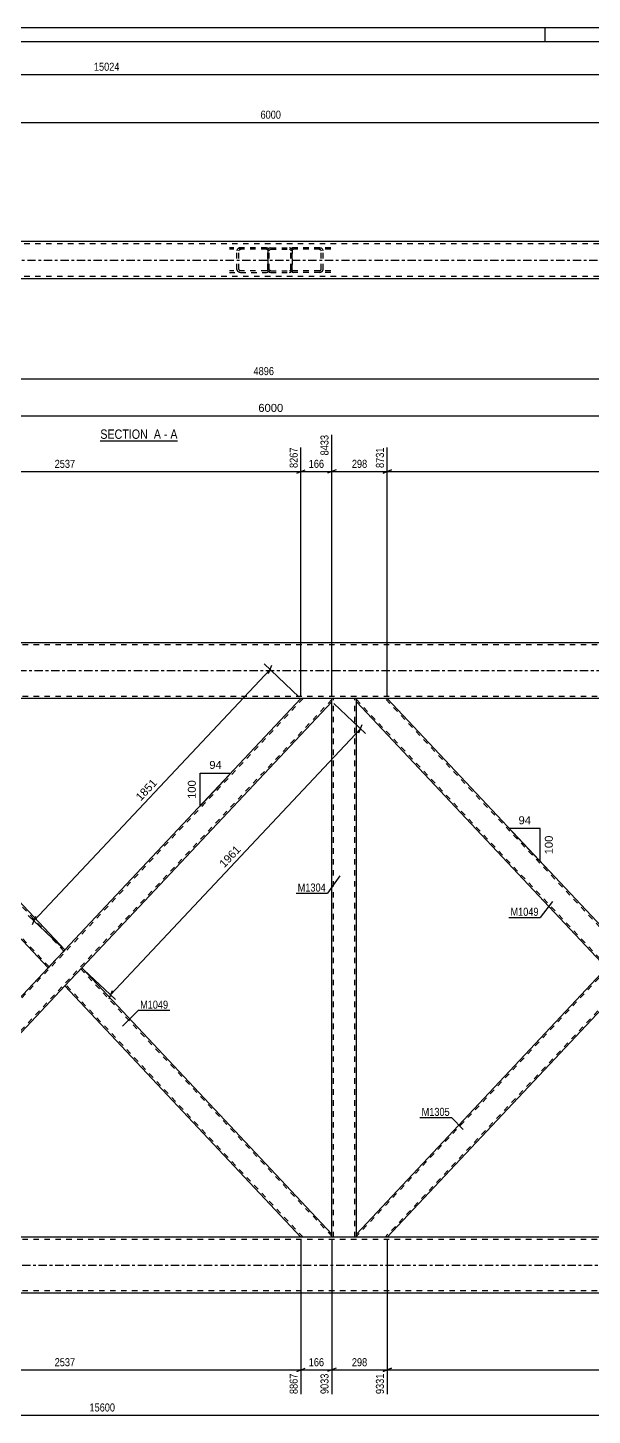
# Model space of a CAD drawing. Header units: millimetres. Extents: x -130 to 1059, y -611 to 230.
# Drawn here: x 453.3 to 655.5, y -266.4 to 230 of the extents above; entities that cross this region are included whole.
import ezdxf

# ---------------------------------------------------------------- set-up
doc = ezdxf.new("R2010")
doc.units = ezdxf.units.MM
doc.linetypes.add('DXK_LINE_DOT2', pattern=[3.9198, 1.9599, -1.9599])
doc.linetypes.add('DXK_LINE_DOT3', pattern=[5.9187, 2.979, -0.9799, 0.9799, -0.9799])
doc.styles.add('Arial', font='ARIAL.TTF', dxfattribs={"height": 0.2})
doc.styles.add('Arial Narrow', font='ARIALN.TTF', dxfattribs={"height": 0.2})

# ---------------------------------------------------------------- blocks, each defined once
blk = doc.blocks.new('Unknown-814407902-1163')
at = {"color": 5, "linetype": 'Continuous'}
for p, q in [((1058.56, 229.98), (-130.44, 229.98)), ((638.56, 224.98), (638.56, 229.98)), ((1053.56, 224.98), (-125.44, 224.98))]:
    blk.add_line(p, q, dxfattribs=at)
blk = doc.blocks.new('Unknown-814407902-12 - 5096')
at = {"color": 6, "linetype": 'Continuous'}
blk.add_line((479.29, 82.18), (506.94, 82.18), dxfattribs=at)
at = {"color": 0, "linetype": 'Continuous'}
blk.add_wipeout([(497.4, 82.93), (497.4, 86.43), (479.29, 86.43), (479.29, 82.93)], dxfattribs=at)
blk.add_wipeout([(501.01, 82.93), (501.01, 86.43), (498.45, 86.43), (498.45, 82.93)], dxfattribs=at)
at = {"color": 7, "linetype": 'Continuous', "style": 'Arial Narrow'}
blk.add_text('SECTION ', height=3.34, dxfattribs=at).set_placement((479.29, 82.93))
at = {"color": 0, "linetype": 'Continuous'}
blk.add_wipeout([(503.33, 82.93), (503.33, 86.43), (502.06, 86.43), (502.06, 82.93)], dxfattribs=at)
at = {"color": 7, "linetype": 'Continuous', "style": 'Arial Narrow'}
blk.add_text('A', height=3.34, dxfattribs=at).set_placement((498.45, 82.93))
at = {"color": 0, "linetype": 'Continuous'}
blk.add_wipeout([(506.94, 82.93), (506.94, 86.43), (504.38, 86.43), (504.38, 82.93)], dxfattribs=at)
at = {"color": 7, "linetype": 'Continuous', "style": 'Arial Narrow'}
for s, p in [('-', (502.06, 82.93)), ('A', (504.38, 82.93))]:
    blk.add_text(s, height=3.34, dxfattribs=at).set_placement(p)
blk = doc.blocks.new('Part-814407902-1473 - 1390')
at = {"color": 7, "linetype": 'DXK_LINE_DOT2'}
for p, q in [((571, -10), (562.2, -10)), ((562.2, -11.1), (562.2, -10)), ((562.74, -202.67), (562.74, -10)), ((570.47, -202.67), (570.47, -10)), ((571, -11.1), (571, -10)), ((562.2, -202.67), (562.2, -201.57)), ((571, -202.67), (562.2, -202.67)), ((571, -202.67), (571, -201.57))]:
    blk.add_line(p, q, dxfattribs=at)
at = {"color": 2, "linetype": 'Continuous'}
for p, q in [((562.2, -201.57), (562.2, -11.1)), ((571, -201.57), (571, -11.1))]:
    blk.add_line(p, q, dxfattribs=at)
blk = doc.blocks.new('Part-814407902-1543 - 1390')
at = {"color": 2, "linetype": 'Continuous'}
for p, q in [((472.64, -106.33), (466.6, -112.76)), ((562.2, -201.57), (472.64, -106.33)), ((551.16, -202.67), (466.6, -112.76)), ((562.2, -202.67), (562.2, -201.57))]:
    blk.add_line(p, q, dxfattribs=at)
at = {"color": 7, "linetype": 'DXK_LINE_DOT2'}
for p, q in [((562.2, -202.34), (472.28, -106.72)), ((466.97, -112.37), (467, -112.34)), ((551.89, -202.67), (466.97, -112.37)), ((562.2, -202.67), (551.16, -202.67))]:
    blk.add_line(p, q, dxfattribs=at)
blk = doc.blocks.new('Part-814407902-1664 - 1390')
at = {"color": 2, "linetype": 'Continuous'}
for p, q in [((763.28, 10), (369.95, 10)), ((755.78, -10), (377.45, -10))]:
    blk.add_line(p, q, dxfattribs=at)
at = {"color": 7, "linetype": 'DXK_LINE_DOT2'}
for p, q in [((998.27, 9.2), (0, 9.2)), ((998.27, -9.2), (0, -9.2)), ((998.27, -10), (193.38, -10))]:
    blk.add_line(p, q, dxfattribs=at)
at = {"color": 7, "linetype": 'DXK_LINE_DOT3'}
blk.add_line((0, 0), (998.27, 0), dxfattribs=at)
blk = doc.blocks.new('Part-814407902-1667 - 1390')
at = {"color": 7, "linetype": 'DXK_LINE_DOT2'}
for p, q in [((931.6, -203.47), (-40, -203.47)), ((931.6, -221.87), (-40, -221.87))]:
    blk.add_line(p, q, dxfattribs=at)
at = {"color": 2, "linetype": 'Continuous'}
for p, q in [((923.6, -202.67), (204.27, -202.67)), ((755.78, -222.67), (377.45, -222.67))]:
    blk.add_line(p, q, dxfattribs=at)
at = {"color": 7, "linetype": 'DXK_LINE_DOT3'}
blk.add_line((-40, -212.67), (931.6, -212.67), dxfattribs=at)
blk = doc.blocks.new('Part-814407902-1913 - 1390')
at = {"color": 2, "linetype": 'Continuous'}
for p, q in [((571, -11.1), (571, -10)), ((660.56, -106.33), (571, -11.1)), ((666.6, -99.91), (582.05, -10)), ((665.87, -100.69), (660.56, -106.33)), ((666.6, -99.91), (665.87, -100.69))]:
    blk.add_line(p, q, dxfattribs=at)
at = {"color": 7, "linetype": 'DXK_LINE_DOT2'}
for p, q in [((582.05, -10), (571, -10)), ((660.93, -105.94), (571, -10.32)), ((666.24, -100.3), (581.32, -10)), ((666.55, -99.97), (665.87, -100.69)), ((660.93, -105.94), (660.96, -105.91))]:
    blk.add_line(p, q, dxfattribs=at)
blk = doc.blocks.new('Part-814407902-1918 - 1390')
at = {"color": 7, "linetype": 'DXK_LINE_DOT2'}
for p, q in [((751.89, -10), (571, -202.34)), ((762.2, -10.32), (581.32, -202.67)), ((762.2, -10), (751.16, -10)), ((762.2, -11.1), (762.13, -11.18)), ((762.2, -11.1), (762.2, -10)), ((666.6, -99.91), (660.56, -106.33)), ((672.64, -106.33), (666.6, -112.76)), ((582.05, -202.67), (571, -202.67))]:
    blk.add_line(p, q, dxfattribs=at)
at = {"color": 2, "linetype": 'Continuous'}
for p, q in [((751.16, -10), (666.6, -99.91)), ((762.13, -11.18), (672.64, -106.33)), ((660.56, -106.33), (571, -201.57)), ((666.6, -112.76), (582.05, -202.67)), ((571, -202.67), (571, -201.57))]:
    blk.add_line(p, q, dxfattribs=at)
blk = doc.blocks.new('Part-814407902-1923 - 1390')
at = {"color": 7, "linetype": 'DXK_LINE_DOT2'}
for p, q in [((382.05, -10), (371, -10)), ((371, -11.1), (371, -10)), ((460.93, -105.94), (371, -10.32)), ((371.08, -11.18), (371, -11.1)), ((466.24, -100.3), (381.32, -10)), ((466.55, -99.97), (465.87, -100.69)), ((460.93, -105.94), (460.96, -105.91))]:
    blk.add_line(p, q, dxfattribs=at)
at = {"color": 2, "linetype": 'Continuous'}
for p, q in [((460.56, -106.33), (371.08, -11.18)), ((466.6, -99.91), (382.05, -10)), ((465.87, -100.69), (460.56, -106.33)), ((466.6, -99.91), (465.87, -100.69))]:
    blk.add_line(p, q, dxfattribs=at)
blk = doc.blocks.new('Part-814407902-1928 - 1390')
at = {"color": 7, "linetype": 'DXK_LINE_DOT2'}
for p, q in [((551.89, -10), (371, -202.34)), ((562.2, -10.32), (381.32, -202.67)), ((562.2, -10), (551.16, -10)), ((466.6, -99.91), (460.56, -106.33)), ((472.64, -106.33), (466.6, -112.76)), ((382.05, -202.67), (371, -202.67))]:
    blk.add_line(p, q, dxfattribs=at)
at = {"color": 2, "linetype": 'Continuous'}
for p, q in [((551.16, -10), (466.6, -99.91)), ((562.2, -11.1), (472.64, -106.33)), ((562.2, -11.1), (562.2, -10)), ((460.56, -106.33), (371, -201.57)), ((466.6, -112.76), (382.05, -202.67)), ((371, -202.67), (371, -201.57))]:
    blk.add_line(p, q, dxfattribs=at)
blk = doc.blocks.new('Part-814407902-5217 - 5096')
at = {"color": 7, "linetype": 'DXK_LINE_DOT2'}
for p, q in [((975.32, 152.74), (9.25, 152.74)), ((975.32, 141.01), (9.25, 141.01))]:
    blk.add_line(p, q, dxfattribs=at)
at = {"color": 2, "linetype": 'Continuous'}
for p, q in [((740.33, 153.54), (347, 153.54)), ((701.03, 140.21), (386.63, 140.21))]:
    blk.add_line(p, q, dxfattribs=at)
at = {"color": 7, "linetype": 'DXK_LINE_DOT3'}
blk.add_line((9.25, 146.88), (975.32, 146.88), dxfattribs=at)
blk = doc.blocks.new('Part-814407902-5109 - 5096')
at = {"color": 7, "linetype": 'DXK_LINE_DOT2'}
for p, q in [((538.82, 151.28), (525.52, 151.28)), ((538.82, 150.74), (525.52, 150.74)), ((528.32, 150.62), (528.21, 150.21)), ((528.21, 143.54), (528.21, 150.21)), ((528.94, 150.21), (529, 150.41)), ((528.94, 143.54), (528.94, 150.21)), ((529.67, 151.28), (529.11, 151.19)), ((529.39, 150.7), (529.67, 150.74)), ((538.82, 151.28), (539.25, 151.21)), ((538.82, 150.74), (539.1, 150.7)), ((539.1, 150.7), (539.25, 150.63)), ((539.25, 151.21), (539.25, 142.54)), ((538.82, 143.01), (525.52, 143.01)), ((525.52, 142.48), (538.82, 142.48)), ((528.21, 143.54), (528.32, 143.13)), ((529, 143.34), (528.94, 143.54)), ((529.11, 142.56), (529.67, 142.48)), ((529.67, 143.01), (529.39, 143.05)), ((539.1, 143.05), (538.82, 143.01)), ((538.82, 142.48), (539.25, 142.54)), ((539.25, 143.12), (539.1, 143.05))]:
    blk.add_line(p, q, dxfattribs=at)
for centre, radius, start, end in [((529.45, 149.9), 1.34, 104.5547, 147.5895), ((529.56, 150.06), 0.668, 104.5547, 147.5895), ((529.45, 143.85), 1.34, 212.4105, 255.4453), ((529.56, 143.7), 0.668, 212.4105, 255.4453)]:
    blk.add_arc(centre, radius, start, end, dxfattribs=at)
blk = doc.blocks.new('Part-814407902-5112 - 5096')
at = {"color": 7, "linetype": 'DXK_LINE_DOT2'}
for p, q in [((548.48, 151.28), (548.05, 151.21)), ((548.05, 151.21), (548.05, 142.54)), ((548.05, 150.63), (548.2, 150.7)), ((548.2, 150.7), (548.48, 150.74)), ((561.79, 151.28), (548.48, 151.28)), ((561.79, 150.74), (548.48, 150.74)), ((558.19, 151.19), (557.63, 151.28)), ((557.63, 150.74), (557.91, 150.7)), ((558.31, 150.41), (558.37, 150.21)), ((558.37, 143.54), (558.37, 150.21)), ((559.1, 150.21), (558.99, 150.62)), ((559.1, 143.54), (559.1, 150.21)), ((548.2, 143.05), (548.05, 143.12)), ((548.05, 142.54), (548.48, 142.48)), ((548.48, 143.01), (548.2, 143.05)), ((561.79, 143.01), (548.48, 143.01)), ((561.79, 142.48), (548.48, 142.48)), ((557.91, 143.05), (557.63, 143.01)), ((557.63, 142.48), (558.19, 142.56)), ((558.37, 143.54), (558.31, 143.34)), ((558.99, 143.13), (559.1, 143.54))]:
    blk.add_line(p, q, dxfattribs=at)
for centre, radius, start, end in [((557.75, 150.06), 0.668, 32.4104, 75.4453), ((557.86, 149.9), 1.34, 32.4104, 75.4453), ((557.75, 143.7), 0.668, 284.5547, 327.5896), ((557.86, 143.85), 1.34, 284.5547, 327.5896)]:
    blk.add_arc(centre, radius, start, end, dxfattribs=at)
blk = doc.blocks.new('Part-814407902-5118 - 5096')
at = {"color": 7, "linetype": 'DXK_LINE_DOT2'}
for p, q in [((539.33, 150.62), (539.25, 150.21)), ((539.25, 143.54), (539.25, 150.21)), ((539.79, 150.21), (539.83, 150.41)), ((539.79, 143.54), (539.79, 150.21)), ((540.32, 151.28), (539.91, 151.19)), ((540.12, 150.7), (540.32, 150.74)), ((540.32, 151.28), (546.99, 151.28)), ((540.32, 150.74), (546.99, 150.74)), ((547.39, 151.19), (546.99, 151.28)), ((546.99, 150.74), (547.19, 150.7)), ((547.48, 150.41), (547.52, 150.21)), ((547.52, 143.54), (547.52, 150.21)), ((548.05, 150.21), (547.97, 150.62)), ((548.05, 143.54), (548.05, 150.21)), ((539.25, 143.54), (539.33, 143.13)), ((539.83, 143.34), (539.79, 143.54)), ((539.91, 142.56), (540.32, 142.48)), ((540.32, 143.01), (540.12, 143.05)), ((540.32, 143.01), (546.99, 143.01)), ((540.32, 142.48), (546.99, 142.48)), ((547.19, 143.05), (546.99, 143.01)), ((546.99, 142.48), (547.39, 142.56)), ((547.52, 143.54), (547.48, 143.34)), ((547.97, 143.13), (548.05, 143.54))]:
    blk.add_line(p, q, dxfattribs=at)
for centre, radius, start, end in [((540.32, 150.21), 1.07, 112.5, 157.5), ((540.32, 150.21), 0.533, 112.5, 157.5), ((546.99, 150.21), 0.533, 22.5, 67.5), ((546.99, 150.21), 1.07, 22.5, 67.5), ((540.32, 143.54), 1.07, 202.5, 247.5), ((540.32, 143.54), 0.533, 202.5, 247.5), ((546.99, 143.54), 0.533, 292.5, 337.5), ((546.99, 143.54), 1.07, 292.5, 337.5)]:
    blk.add_arc(centre, radius, start, end, dxfattribs=at)
blk = doc.blocks.new('StraightDimension-814407902-34197 - 1390')
at = {"color": 7, "linetype": 'Continuous'}
for p, q in [((582.05, -9), (582.05, 79.81)), ((751.16, -9), (751.16, 81.64)), ((583.55, 71.8), (580.55, 70.6)), ((582.05, 71.2), (751.16, 71.2)), ((749.66, 70.6), (752.66, 71.8))]:
    blk.add_line(p, q, dxfattribs=at)
at = {"color": 0, "linetype": 'Continuous'}
blk.add_wipeout([(750.56, 82.24), (746.36, 82.24), (746.36, 71.9), (750.56, 71.9)], dxfattribs=at)
at = {"color": 0}
blk.add_wipeout([(670.86, 71.95), (670.86, 76.15), (662.35, 76.15), (662.35, 71.95)], dxfattribs=at)
at = {"color": 3, "linetype": 'Continuous', "style": 'Arial Narrow'}
blk.add_text('11267', height=2.863, rotation=90.0002, dxfattribs=at).set_placement((749.96, 72.5))
at = {"color": 3, "style": 'Arial Narrow'}
blk.add_text('2537', height=2.863, dxfattribs=at).set_placement((662.95, 72.55))
blk = doc.blocks.new('StraightDimension-814407902-34199 - 1390')
at = {"color": 7, "linetype": 'Continuous'}
for p, q in [((551.16, -9), (551.16, 79.81)), ((562.2, -9), (562.2, 84.31)), ((549.66, 70.6), (552.66, 71.8)), ((551.16, 71.2), (562.2, 71.2)), ((563.7, 71.8), (560.7, 70.6))]:
    blk.add_line(p, q, dxfattribs=at)
at = {"color": 0}
blk.add_wipeout([(560.02, 71.95), (560.02, 76.15), (553.34, 76.15), (553.34, 71.95)], dxfattribs=at)
at = {"color": 0, "linetype": 'Continuous'}
blk.add_wipeout([(561.6, 84.91), (557.4, 84.91), (557.4, 76.4), (561.6, 76.4)], dxfattribs=at)
at = {"color": 3, "linetype": 'Continuous', "style": 'Arial Narrow'}
blk.add_text('8433', height=2.863, rotation=90.0002, dxfattribs=at).set_placement((561, 77))
at = {"color": 3, "style": 'Arial Narrow'}
blk.add_text('166', height=2.863, dxfattribs=at).set_placement((553.94, 72.55))
blk = doc.blocks.new('StraightDimension-814407902-2791 - 1390')
at = {"color": 7, "linetype": 'Continuous'}
for p, q in [((455.51, -89.48), (540.07, 0.43)), ((550.43, -9.31), (537.99, 2.38)), ((539.48, -1.07), (540.66, 1.94)), ((465.88, -99.23), (453.43, -87.53)), ((456.1, -87.97), (454.92, -90.98))]:
    blk.add_line(p, q, dxfattribs=at)
at = {"color": 0}
blk.add_wipeout([(500.7, -40.33), (497.64, -37.46), (490.72, -44.81), (493.78, -47.69)], dxfattribs=at)
at = {"color": 3, "style": 'Arial'}
blk.add_text('1851', height=2.865, rotation=46.7591, dxfattribs=at).set_placement((493.76, -46.84))
blk = doc.blocks.new('StraightDimension-814407902-2058 - 1390')
at = {"color": 7, "linetype": 'Continuous'}
for p, q in [((562.93, -11.79), (574.25, -22.43)), ((571.91, -22.29), (573.09, -19.28)), ((482.94, -116.02), (572.5, -20.78)), ((473.37, -107.02), (484.69, -117.66)), ((483.53, -114.51), (482.35, -117.52))]:
    blk.add_line(p, q, dxfattribs=at)
at = {"color": 0}
blk.add_wipeout([(530.63, -64.21), (527.57, -61.33), (520.65, -68.68), (523.71, -71.56)], dxfattribs=at)
at = {"color": 3, "style": 'Arial'}
blk.add_text('1961', height=2.865, rotation=46.7591, dxfattribs=at).set_placement((523.69, -70.71))
blk = doc.blocks.new('AngleDimension-814407902-2380 - 1390')
at = {"color": 7, "linetype": 'Continuous'}
for p, q in [((636.84, -56.46), (625.74, -56.46)), ((636.84, -68.26), (625.74, -56.46)), ((636.84, -68.26), (636.84, -56.46)), ((642.02, -73.77), (636.84, -68.26))]:
    blk.add_line(p, q, dxfattribs=at)
at = {"color": 0}
for points in [[(634.12, -55.56), (634.12, -51.36), (628.47, -51.36), (628.47, -55.56)], [(641.94, -58.43), (637.74, -58.43), (637.74, -66.3), (641.94, -66.3)]]:
    blk.add_wipeout(points, dxfattribs=at)
at = {"color": 3, "style": 'Arial'}
blk.add_text('94', height=2.865, dxfattribs=at).set_placement((629.07, -54.96))
blk.add_text('100', height=2.865, rotation=90.0002, dxfattribs=at).set_placement((641.34, -65.7))
blk = doc.blocks.new('AngleDimension-814407902-2418 - 1390')
at = {"color": 7, "linetype": 'Continuous'}
for p, q in [((514.99, -36.66), (526.09, -36.66)), ((514.99, -48.46), (526.09, -36.66)), ((514.99, -48.46), (514.99, -36.66)), ((520.5, -42.6), (526.09, -36.66))]:
    blk.add_line(p, q, dxfattribs=at)
at = {"color": 0}
for points in [[(523.36, -35.76), (523.36, -31.56), (517.72, -31.56), (517.72, -35.76)], [(514.09, -38.62), (509.89, -38.62), (509.89, -46.49), (514.09, -46.49)]]:
    blk.add_wipeout(points, dxfattribs=at)
at = {"color": 3, "style": 'Arial'}
blk.add_text('94', height=2.865, dxfattribs=at).set_placement((518.32, -35.16))
blk.add_text('100', height=2.865, rotation=90.0002, dxfattribs=at).set_placement((513.49, -45.89))
blk = doc.blocks.new('StraightDimension-814407902-2446 - 1390')
at = {"color": 7, "linetype": 'Continuous'}
blk.add_line((-40, -266.36), (999.98, -266.36), dxfattribs=at)
at = {"color": 0}
blk.add_wipeout([(485.16, -265.61), (485.16, -261.41), (474.82, -261.41), (474.82, -265.61)], dxfattribs=at)
at = {"color": 3, "style": 'Arial Narrow'}
blk.add_text('15600', height=2.863, dxfattribs=at).set_placement((475.42, -265.01))
blk = doc.blocks.new('StraightDimension-814407902-31401 - 1390')
at = {"color": 7, "linetype": 'Continuous'}
for p, q in [((582.05, -203.67), (582.05, -258.78)), ((751.16, -203.67), (751.16, -260.61)), ((583.55, -249.57), (580.55, -250.77)), ((582.05, -250.17), (751.16, -250.17)), ((749.66, -250.77), (752.66, -249.57))]:
    blk.add_line(p, q, dxfattribs=at)
at = {"color": 0}
blk.add_wipeout([(670.86, -249.42), (670.86, -245.22), (662.35, -245.22), (662.35, -249.42)], dxfattribs=at)
at = {"color": 0, "linetype": 'Continuous'}
blk.add_wipeout([(750.56, -250.87), (746.36, -250.87), (746.36, -261.21), (750.56, -261.21)], dxfattribs=at)
at = {"color": 3, "style": 'Arial Narrow'}
blk.add_text('2537', height=2.863, dxfattribs=at).set_placement((662.95, -248.82))
at = {"color": 3, "linetype": 'Continuous', "style": 'Arial Narrow'}
blk.add_text('11867', height=2.863, rotation=90.0002, dxfattribs=at).set_placement((749.96, -260.61))
blk = doc.blocks.new('StraightDimension-814407902-31402 - 1390')
at = {"color": 7, "linetype": 'Continuous'}
for p, q in [((562.2, -203.67), (562.2, -258.78)), ((582.05, -203.67), (582.05, -258.78)), ((563.7, -249.57), (560.7, -250.77)), ((562.2, -250.17), (582.05, -250.17)), ((580.55, -250.77), (583.55, -249.57))]:
    blk.add_line(p, q, dxfattribs=at)
at = {"color": 0}
blk.add_wipeout([(575.47, -249.42), (575.47, -245.22), (568.78, -245.22), (568.78, -249.42)], dxfattribs=at)
at = {"color": 3, "style": 'Arial Narrow'}
blk.add_text('298', height=2.863, dxfattribs=at).set_placement((569.38, -248.82))
at = {"color": 0, "linetype": 'Continuous'}
blk.add_wipeout([(581.45, -250.87), (577.25, -250.87), (577.25, -259.38), (581.45, -259.38)], dxfattribs=at)
at = {"color": 3, "linetype": 'Continuous', "style": 'Arial Narrow'}
blk.add_text('9331', height=2.863, rotation=90.0002, dxfattribs=at).set_placement((580.85, -258.78))
blk = doc.blocks.new('StraightDimension-814407902-31403 - 1390')
at = {"color": 7, "linetype": 'Continuous'}
for p, q in [((551.16, -203.67), (551.16, -258.78)), ((562.2, -203.67), (562.2, -258.78)), ((549.66, -250.77), (552.66, -249.57)), ((551.16, -250.17), (562.2, -250.17)), ((563.7, -249.57), (560.7, -250.77))]:
    blk.add_line(p, q, dxfattribs=at)
at = {"color": 0}
blk.add_wipeout([(560.02, -249.42), (560.02, -245.22), (553.34, -245.22), (553.34, -249.42)], dxfattribs=at)
at = {"color": 0, "linetype": 'Continuous'}
blk.add_wipeout([(561.6, -250.87), (557.4, -250.87), (557.4, -259.38), (561.6, -259.38)], dxfattribs=at)
at = {"color": 3, "style": 'Arial Narrow'}
blk.add_text('166', height=2.863, dxfattribs=at).set_placement((553.94, -248.82))
at = {"color": 3, "linetype": 'Continuous', "style": 'Arial Narrow'}
blk.add_text('9033', height=2.863, rotation=90.0002, dxfattribs=at).set_placement((561, -258.78))
blk = doc.blocks.new('StraightDimension-814407902-31404 - 1390')
at = {"color": 7, "linetype": 'Continuous'}
for p, q in [((382.05, -203.67), (382.05, -258.78)), ((551.16, -203.67), (551.16, -258.78)), ((383.55, -249.57), (380.55, -250.77)), ((382.05, -250.17), (551.16, -250.17)), ((549.66, -250.77), (552.66, -249.57))]:
    blk.add_line(p, q, dxfattribs=at)
at = {"color": 0}
blk.add_wipeout([(470.86, -249.42), (470.86, -245.22), (462.35, -245.22), (462.35, -249.42)], dxfattribs=at)
at = {"color": 0, "linetype": 'Continuous'}
blk.add_wipeout([(550.56, -250.87), (546.36, -250.87), (546.36, -259.38), (550.56, -259.38)], dxfattribs=at)
at = {"color": 3, "style": 'Arial Narrow'}
blk.add_text('2537', height=2.863, dxfattribs=at).set_placement((462.95, -248.82))
at = {"color": 3, "linetype": 'Continuous', "style": 'Arial Narrow'}
blk.add_text('8867', height=2.863, rotation=90.0002, dxfattribs=at).set_placement((549.96, -258.78))
blk = doc.blocks.new('StraightDimension-814407902-34198 - 1390')
at = {"color": 7, "linetype": 'Continuous'}
for p, q in [((562.2, -9), (562.2, 84.31)), ((582.05, -9), (582.05, 79.81)), ((563.7, 71.8), (560.7, 70.6)), ((562.2, 71.2), (582.05, 71.2)), ((580.55, 70.6), (583.55, 71.8))]:
    blk.add_line(p, q, dxfattribs=at)
at = {"color": 0}
blk.add_wipeout([(575.47, 71.95), (575.47, 76.15), (568.78, 76.15), (568.78, 71.95)], dxfattribs=at)
at = {"color": 3, "style": 'Arial Narrow'}
blk.add_text('298', height=2.863, dxfattribs=at).set_placement((569.38, 72.55))
at = {"color": 0, "linetype": 'Continuous'}
blk.add_wipeout([(581.45, 80.41), (577.25, 80.41), (577.25, 71.9), (581.45, 71.9)], dxfattribs=at)
at = {"color": 3, "linetype": 'Continuous', "style": 'Arial Narrow'}
blk.add_text('8731', height=2.863, rotation=90.0002, dxfattribs=at).set_placement((580.85, 72.5))
blk = doc.blocks.new('StraightDimension-814407902-34200 - 1390')
at = {"color": 7, "linetype": 'Continuous'}
for p, q in [((382.05, -9), (382.05, 79.81)), ((551.16, -9), (551.16, 79.81)), ((383.55, 71.8), (380.55, 70.6)), ((382.05, 71.2), (551.16, 71.2)), ((549.66, 70.6), (552.66, 71.8))]:
    blk.add_line(p, q, dxfattribs=at)
at = {"color": 0, "linetype": 'Continuous'}
blk.add_wipeout([(550.56, 80.41), (546.36, 80.41), (546.36, 71.9), (550.56, 71.9)], dxfattribs=at)
at = {"color": 0}
blk.add_wipeout([(470.86, 71.95), (470.86, 76.15), (462.35, 76.15), (462.35, 71.95)], dxfattribs=at)
at = {"color": 3, "linetype": 'Continuous', "style": 'Arial Narrow'}
blk.add_text('8267', height=2.863, rotation=90.0002, dxfattribs=at).set_placement((549.96, 72.5))
at = {"color": 3, "style": 'Arial Narrow'}
blk.add_text('2537', height=2.863, dxfattribs=at).set_placement((462.95, 72.55))
blk = doc.blocks.new('StraightDimension-814407902-42594 - 5096')
at = {"color": 7, "linetype": 'Continuous'}
for p, q in [((374.62, 139.21), (374.62, 95.76)), ((701.03, 139.21), (701.03, 93.94)), ((376.12, 104.98), (373.12, 103.78)), ((374.62, 104.38), (701.03, 104.38)), ((699.53, 103.78), (702.53, 104.98))]:
    blk.add_line(p, q, dxfattribs=at)
at = {"color": 0}
blk.add_wipeout([(542.08, 105.13), (542.08, 109.33), (533.57, 109.33), (533.57, 105.13)], dxfattribs=at)
at = {"color": 0, "linetype": 'Continuous'}
blk.add_wipeout([(700.43, 103.68), (696.23, 103.68), (696.23, 93.34), (700.43, 93.34)], dxfattribs=at)
at = {"color": 3, "style": 'Arial Narrow'}
blk.add_text('4896', height=2.863, dxfattribs=at).set_placement((534.17, 105.73))
at = {"color": 3, "linetype": 'Continuous', "style": 'Arial Narrow'}
blk.add_text('10860', height=2.863, rotation=90.0002, dxfattribs=at).set_placement((699.83, 93.94))
blk = doc.blocks.new('StraightDimension-814407902-5429 - 5096')
at = {"color": 7, "linetype": 'Continuous'}
for p, q in [((340.33, 159.37), (340.33, 204.71)), ((740.33, 159.37), (740.33, 206.54)), ((341.83, 196.7), (338.83, 195.5)), ((340.33, 196.1), (740.33, 196.1)), ((738.83, 195.5), (741.83, 196.7))]:
    blk.add_line(p, q, dxfattribs=at)
at = {"color": 0, "linetype": 'Continuous'}
blk.add_wipeout([(739.73, 207.14), (735.53, 207.14), (735.53, 196.8), (739.73, 196.8)], dxfattribs=at)
at = {"color": 0}
blk.add_wipeout([(544.58, 196.85), (544.58, 201.05), (536.07, 201.05), (536.07, 196.85)], dxfattribs=at)
at = {"color": 3, "linetype": 'Continuous', "style": 'Arial Narrow'}
blk.add_text('11449', height=2.863, rotation=90.0002, dxfattribs=at).set_placement((739.13, 197.4))
at = {"color": 3, "style": 'Arial Narrow'}
blk.add_text('6000', height=2.863, dxfattribs=at).set_placement((536.67, 197.45))
blk = doc.blocks.new('StraightDimension-814407902-5465 - 5096')
at = {"color": 7, "linetype": 'Continuous'}
for p, q in [((340.33, 125.26), (340.33, 88.81)), ((740.33, 125.26), (740.33, 88.81)), ((341.83, 91.81), (338.83, 90.61)), ((340.33, 91.21), (740.33, 91.21)), ((738.83, 90.61), (741.83, 91.81))]:
    blk.add_line(p, q, dxfattribs=at)
at = {"color": 0}
blk.add_wipeout([(545.38, 91.96), (545.38, 96.16), (535.28, 96.16), (535.28, 91.96)], dxfattribs=at)
at = {"color": 3, "style": 'Arial'}
blk.add_text('6000', height=2.865, dxfattribs=at).set_placement((535.88, 92.56))
blk = doc.blocks.new('StraightDimension-814407902-27141 - 5096')
at = {"color": 7, "linetype": 'Continuous'}
blk.add_line((-13.85, 213.25), (976.99, 213.25), dxfattribs=at)
at = {"color": 0}
blk.add_wipeout([(486.74, 214), (486.74, 218.2), (476.4, 218.2), (476.4, 214)], dxfattribs=at)
at = {"color": 3, "style": 'Arial Narrow'}
blk.add_text('15024', height=2.863, dxfattribs=at).set_placement((477, 214.6))
blk = doc.blocks.new('Mark-814407902-1469 - 1390')
at = {"color": 0}
blk.add_wipeout([(560.04, -79.03), (560.04, -76.03), (549.98, -76.03), (549.98, -79.03)], dxfattribs=at)
blk.add_wipeout([(560.04, -79.03), (560.04, -76.03), (549.98, -76.03), (549.98, -79.03)], dxfattribs=at)
at = {"color": 30, "linetype": 'Continuous'}
for p in [(565.04, -73.37), (549.38, -79.63)]:
    blk.add_line(p, (560.64, -79.63), dxfattribs=at)
at = {"color": 3, "style": 'Arial Narrow'}
blk.add_text('M1304', height=2.863, dxfattribs=at).set_placement((549.98, -79.03))
blk = doc.blocks.new('Mark-814407902-1539 - 1390')
at = {"color": 0}
blk.add_wipeout([(503.59, -120.91), (503.59, -117.91), (493.53, -117.91), (493.53, -120.91)], dxfattribs=at)
blk.add_wipeout([(503.59, -120.91), (503.59, -117.91), (493.53, -117.91), (493.53, -120.91)], dxfattribs=at)
at = {"color": 30, "linetype": 'Continuous'}
for p, q in [((487.28, -127.17), (492.93, -121.51)), ((492.93, -121.51), (504.19, -121.51))]:
    blk.add_line(p, q, dxfattribs=at)
at = {"color": 3, "style": 'Arial Narrow'}
blk.add_text('M1049', height=2.863, dxfattribs=at).set_placement((493.53, -120.91))
blk = doc.blocks.new('Mark-814407902-1909 - 1390')
at = {"color": 0}
blk.add_wipeout([(636.25, -87.69), (636.25, -84.69), (626.19, -84.69), (626.19, -87.69)], dxfattribs=at)
blk.add_wipeout([(636.25, -87.69), (636.25, -84.69), (626.19, -84.69), (626.19, -87.69)], dxfattribs=at)
at = {"color": 30, "linetype": 'Continuous'}
for p in [(641.29, -82.58), (625.59, -88.29)]:
    blk.add_line(p, (636.85, -88.29), dxfattribs=at)
at = {"color": 3, "style": 'Arial Narrow'}
blk.add_text('M1049', height=2.863, dxfattribs=at).set_placement((626.19, -87.69))
blk = doc.blocks.new('Mark-814407902-1914 - 1390')
at = {"color": 0}
blk.add_wipeout([(604.42, -159.27), (604.42, -156.27), (594.37, -156.27), (594.37, -159.27)], dxfattribs=at)
blk.add_wipeout([(604.42, -159.27), (604.42, -156.27), (594.37, -156.27), (594.37, -159.27)], dxfattribs=at)
at = {"color": 30, "linetype": 'Continuous'}
for p in [(593.77, -159.87), (609.26, -164.11)]:
    blk.add_line(p, (605.02, -159.87), dxfattribs=at)
at = {"color": 3, "style": 'Arial Narrow'}
blk.add_text('M1305', height=2.863, dxfattribs=at).set_placement((594.37, -159.27))

msp = doc.modelspace()

# ---------------------------------------------------------------- block references
for name in ['Unknown-814407902-1163', 'Part-814407902-5217 - 5096', 'Part-814407902-5109 - 5096', 'Part-814407902-5118 - 5096', 'Part-814407902-5112 - 5096', 'Part-814407902-1664 - 1390', 'Part-814407902-1923 - 1390', 'Part-814407902-1928 - 1390', 'Part-814407902-1473 - 1390', 'Part-814407902-1913 - 1390', 'Part-814407902-1918 - 1390', 'Part-814407902-1543 - 1390', 'Part-814407902-1667 - 1390']:
    msp.add_blockref(name, (0, 0))

# ---------------------------------------------------------------- next in the draw order: block references
for name in ['StraightDimension-814407902-5429 - 5096', 'StraightDimension-814407902-42594 - 5096', 'Unknown-814407902-12 - 5096', 'StraightDimension-814407902-34199 - 1390', 'StraightDimension-814407902-34197 - 1390', 'AngleDimension-814407902-2380 - 1390']:
    msp.add_blockref(name, (0, 0))

# ---------------------------------------------------------------- next in the draw order: block references
for name in ['StraightDimension-814407902-27141 - 5096', 'StraightDimension-814407902-5465 - 5096', 'StraightDimension-814407902-34198 - 1390', 'StraightDimension-814407902-2791 - 1390']:
    msp.add_blockref(name, (0, 0))

# ---------------------------------------------------------------- next in the draw order: block references
for name in ['StraightDimension-814407902-34200 - 1390', 'StraightDimension-814407902-2058 - 1390']:
    msp.add_blockref(name, (0, 0))

# ---------------------------------------------------------------- next in the draw order: block references
msp.add_blockref('AngleDimension-814407902-2418 - 1390', (0, 0))

# ---------------------------------------------------------------- next in the draw order: block references
msp.add_blockref('StraightDimension-814407902-2446 - 1390', (0, 0))

# ---------------------------------------------------------------- next in the draw order: block references
for name in ['Mark-814407902-1469 - 1390', 'Mark-814407902-1909 - 1390', 'Mark-814407902-1539 - 1390', 'Mark-814407902-1914 - 1390', 'StraightDimension-814407902-31401 - 1390']:
    msp.add_blockref(name, (0, 0))

# ---------------------------------------------------------------- next in the draw order: block references
msp.add_blockref('StraightDimension-814407902-31402 - 1390', (0, 0))

# ---------------------------------------------------------------- next in the draw order: block references
msp.add_blockref('StraightDimension-814407902-31403 - 1390', (0, 0))

# ---------------------------------------------------------------- next in the draw order: block references
msp.add_blockref('StraightDimension-814407902-31404 - 1390', (0, 0))

doc.saveas('drawing.dxf')
